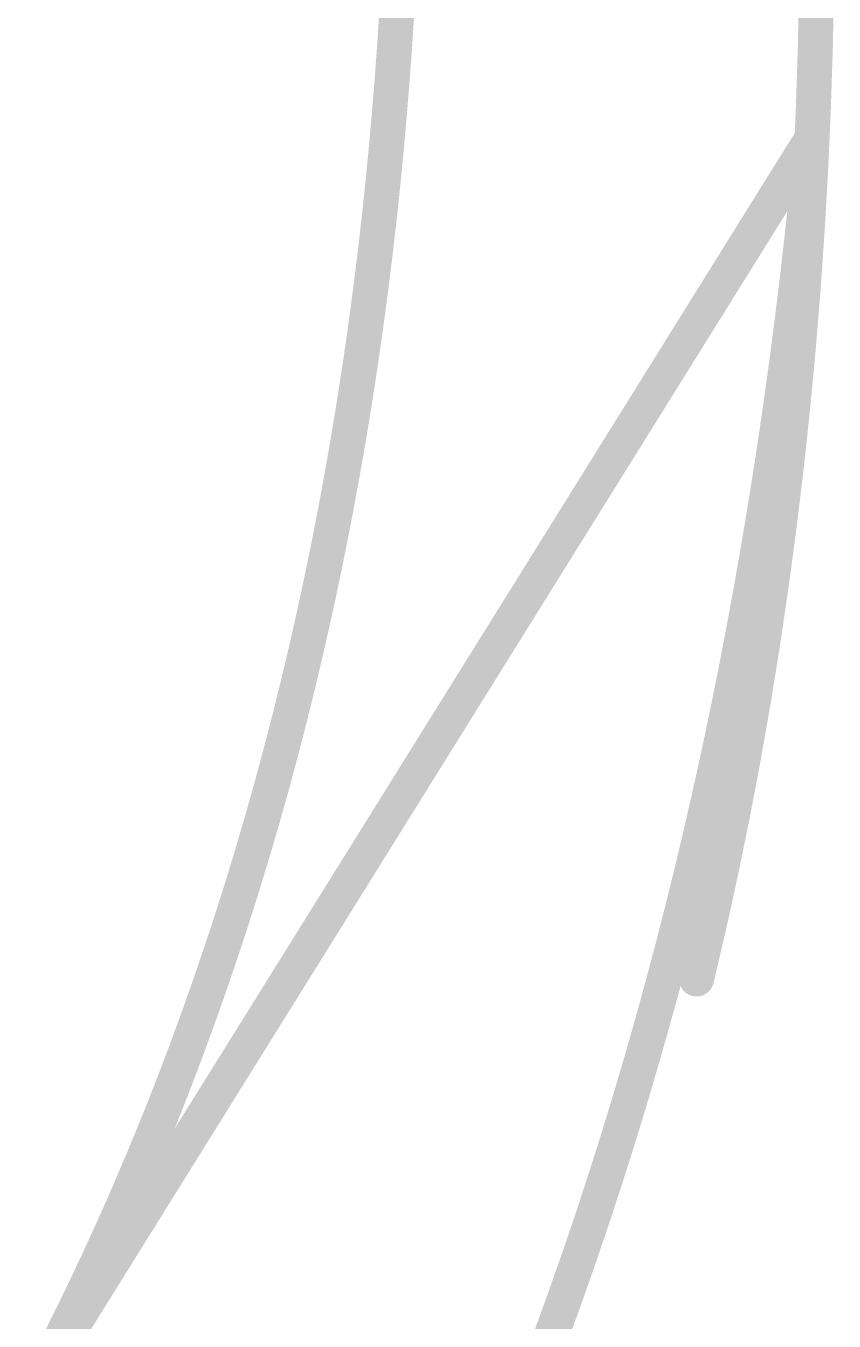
# Model space of a CAD drawing. Header units: millimetres. Extents: x 235 to 830, y 272 to 692.
# Drawn here: x 625.868 to 626.1612, y 335.4647 to 335.9345 of the extents above; entities that cross this region are included whole.
import ezdxf

# ---------------------------------------------------------------- set-up
doc = ezdxf.new("R2010")
doc.units = ezdxf.units.MM
doc.layers.add('Mechanical1', color=6, linetype='Continuous')

msp = doc.modelspace()

# ---------------------------------------------------------------- linework, layer by layer
at = {"layer": 'Mechanical1', "const_width": 0.0127}
for points in [[(626.15442, 335.92673), (626.15488, 335.94907)], [(626.00182, 335.92805), (626.00264, 335.94088)], [(626.00089, 335.91522), (626.00182, 335.92805)], [(626.1537, 335.90451), (626.15442, 335.92673)], [(625.99985, 335.90242), (626.00089, 335.91522)], [(626.15272, 335.88241), (626.1537, 335.90451)], [(625.99871, 335.88964), (625.99985, 335.90242)], [(625.87431, 335.44609), (626.15325, 335.89371)], [(625.99746, 335.87688), (625.99871, 335.88964)], [(626.15233, 335.88398), (626.15325, 335.89371)], [(626.15088, 335.86971), (626.15233, 335.88398)], [(626.15146, 335.86045), (626.15272, 335.88241)], [(625.9961, 335.86414), (625.99746, 335.87688)], [(626.14936, 335.85567), (626.15088, 335.86971)], [(625.99488, 335.85354), (625.9961, 335.86414)], [(626.14995, 335.83862), (626.15146, 335.86045)], [(625.99358, 335.84296), (625.99488, 335.85354)], [(626.14774, 335.84163), (626.14936, 335.85567)], [(625.99221, 335.83239), (625.99358, 335.84296)], [(626.14602, 335.82761), (626.14774, 335.84163)], [(626.14817, 335.81693), (626.14995, 335.83862)], [(625.99076, 335.82185), (625.99221, 335.83239)], [(626.1442, 335.81359), (626.14602, 335.82761)], [(625.98923, 335.81132), (625.99076, 335.82185)], [(626.14612, 335.79538), (626.14817, 335.81693)], [(625.98762, 335.80082), (625.98923, 335.81132)], [(626.1423, 335.79981), (626.1442, 335.81359)], [(625.98593, 335.79033), (625.98762, 335.80082)], [(626.14031, 335.78604), (626.1423, 335.79981)], [(626.14382, 335.77398), (626.14612, 335.79538)], [(625.98416, 335.77987), (625.98593, 335.79033)], [(626.13822, 335.77229), (626.14031, 335.78604)], [(625.98231, 335.76943), (625.98416, 335.77987)], [(626.13602, 335.75855), (626.13822, 335.77229)], [(626.14124, 335.75273), (626.14382, 335.77398)], [(625.98038, 335.75901), (625.98231, 335.76943)], [(625.97836, 335.74861), (625.98038, 335.75901)], [(626.13372, 335.74483), (626.13602, 335.75855)], [(625.97627, 335.73825), (625.97836, 335.74861)], [(626.13841, 335.73165), (626.14124, 335.75273)], [(626.13132, 335.73113), (626.13372, 335.74483)], [(625.97408, 335.7279), (625.97627, 335.73825)], [(626.12945, 335.72087), (626.13132, 335.73113)], [(626.13532, 335.71072), (626.13841, 335.73165)], [(625.97182, 335.71759), (625.97408, 335.7279)], [(626.12752, 335.71062), (626.12945, 335.72087)], [(625.96947, 335.70729), (625.97182, 335.71759)], [(625.96655, 335.69498), (625.96947, 335.70729)], [(626.12549, 335.70017), (626.12752, 335.71062)], [(626.13197, 335.68996), (626.13532, 335.71072)], [(626.1234, 335.68973), (626.12549, 335.70017)], [(625.96349, 335.68271), (625.96655, 335.69498)], [(626.12115, 335.67888), (626.1234, 335.68973)], [(626.12835, 335.66937), (626.13197, 335.68996)], [(625.96032, 335.67048), (625.96349, 335.68271)], [(626.11943, 335.67077), (626.12115, 335.67888)], [(625.95702, 335.6583), (625.96032, 335.67048)], [(626.11715, 335.66036), (626.11943, 335.67077)], [(626.12448, 335.64896), (626.12835, 335.66937)], [(626.11481, 335.64995), (626.11715, 335.66036)], [(625.95359, 335.64616), (625.95702, 335.6583)], [(626.11241, 335.63956), (626.11481, 335.64995)], [(625.95004, 335.63407), (625.95359, 335.64616)], [(626.12035, 335.62873), (626.12448, 335.64896)], [(626.11003, 335.62957), (626.11241, 335.63956)], [(625.94636, 335.62202), (625.95004, 335.63407)], [(626.10758, 335.61959), (626.11003, 335.62957)], [(626.11596, 335.60868), (626.12035, 335.62873)], [(625.94256, 335.61002), (625.94636, 335.62202)], [(626.10507, 335.60962), (626.10758, 335.61959)], [(625.93862, 335.59808), (625.94256, 335.61002)], [(626.10251, 335.59967), (626.10507, 335.60962)], [(626.11131, 335.58882), (626.11596, 335.60868)], [(625.93455, 335.58618), (625.93862, 335.59808)], [(626.09987, 335.58973), (626.10251, 335.59967)], [(626.09718, 335.57981), (626.09987, 335.58973)], [(625.93035, 335.57434), (625.93455, 335.58618)], [(626.09441, 335.5699), (626.09718, 335.57981)], [(625.92603, 335.56255), (625.93035, 335.57434)], [(626.09159, 335.56001), (626.09441, 335.5699)], [(625.92156, 335.55082), (625.92603, 335.56255)], [(626.08869, 335.55015), (626.09159, 335.56001)], [(625.91697, 335.53914), (625.92156, 335.55082)], [(626.08574, 335.5403), (626.08869, 335.55015)], [(625.91143, 335.5256), (625.91697, 335.53914)], [(626.08271, 335.53047), (626.08574, 335.5403)], [(626.07962, 335.52066), (626.08271, 335.53047)], [(625.90572, 335.51213), (625.91143, 335.5256)], [(626.07645, 335.51088), (626.07962, 335.52066)], [(625.89981, 335.49875), (625.90572, 335.51213)], [(626.07335, 335.50149), (626.07645, 335.51088)], [(626.07018, 335.49213), (626.07335, 335.50149)], [(625.89372, 335.48545), (625.89981, 335.49875)], [(626.06695, 335.48278), (626.07018, 335.49213)], [(625.88744, 335.47224), (625.89372, 335.48545)], [(626.06352, 335.47309), (626.06695, 335.48278)], [(625.88003, 335.45725), (625.88744, 335.47224)], [(626.06003, 335.46343), (626.06352, 335.47309)], [(626.05645, 335.45379), (626.06003, 335.46343)]]:
    msp.add_lwpolyline(points, dxfattribs=at)
at = {"layer": 'Mechanical1', "const_width": 0.00635}
for points in [[(625.99864, 335.92805, 1), (626.00499, 335.92805, 1)], [(625.99864, 335.92805, 1), (626.00499, 335.92805, 1)], [(626.15125, 335.92673, 1), (626.1576, 335.92673, 1)], [(626.15125, 335.92673, 1), (626.1576, 335.92673, 1)], [(625.99771, 335.91522, 1), (626.00406, 335.91522, 1)], [(625.99771, 335.91522, 1), (626.00406, 335.91522, 1)], [(626.15053, 335.90451, 1), (626.15688, 335.90451, 1)], [(626.15053, 335.90451, 1), (626.15688, 335.90451, 1)], [(625.99668, 335.90242, 1), (626.00303, 335.90242, 1)], [(625.99668, 335.90242, 1), (626.00303, 335.90242, 1)], [(625.99553, 335.88964, 1), (626.00188, 335.88964, 1)], [(625.99553, 335.88964, 1), (626.00188, 335.88964, 1)], [(626.15008, 335.89371, 1), (626.15643, 335.89371, 1)], [(626.15008, 335.89371, 1), (626.15643, 335.89371, 1)], [(626.14915, 335.88398, 1), (626.1555, 335.88398, 1)], [(626.14915, 335.88398, 1), (626.1555, 335.88398, 1)], [(626.14954, 335.88241, 1), (626.15589, 335.88241, 1)], [(626.14954, 335.88241, 1), (626.15589, 335.88241, 1)], [(625.99429, 335.87688, 1), (626.00064, 335.87688, 1)], [(625.99429, 335.87688, 1), (626.00064, 335.87688, 1)], [(626.14771, 335.86971, 1), (626.15406, 335.86971, 1)], [(626.14771, 335.86971, 1), (626.15406, 335.86971, 1)], [(625.99292, 335.86414, 1), (625.99927, 335.86414, 1)], [(625.99292, 335.86414, 1), (625.99927, 335.86414, 1)], [(626.14829, 335.86045, 1), (626.15464, 335.86045, 1)], [(626.14829, 335.86045, 1), (626.15464, 335.86045, 1)], [(625.99171, 335.85354, 1), (625.99806, 335.85354, 1)], [(625.99171, 335.85354, 1), (625.99806, 335.85354, 1)], [(626.14619, 335.85567, 1), (626.15254, 335.85567, 1)], [(626.14619, 335.85567, 1), (626.15254, 335.85567, 1)], [(625.99041, 335.84296, 1), (625.99676, 335.84296, 1)], [(625.99041, 335.84296, 1), (625.99676, 335.84296, 1)], [(626.14457, 335.84163, 1), (626.15092, 335.84163, 1)], [(626.14457, 335.84163, 1), (626.15092, 335.84163, 1)], [(626.14677, 335.83862, 1), (626.15312, 335.83862, 1)], [(626.14677, 335.83862, 1), (626.15312, 335.83862, 1)], [(625.98904, 335.83239, 1), (625.99539, 335.83239, 1)], [(625.98904, 335.83239, 1), (625.99539, 335.83239, 1)], [(626.14284, 335.82761, 1), (626.14919, 335.82761, 1)], [(626.14284, 335.82761, 1), (626.14919, 335.82761, 1)], [(625.98758, 335.82185, 1), (625.99393, 335.82185, 1)], [(625.98758, 335.82185, 1), (625.99393, 335.82185, 1)], [(626.14499, 335.81693, 1), (626.15134, 335.81693, 1)], [(626.14499, 335.81693, 1), (626.15134, 335.81693, 1)], [(625.98606, 335.81132, 1), (625.99241, 335.81132, 1)], [(625.98606, 335.81132, 1), (625.99241, 335.81132, 1)], [(626.14102, 335.81359, 1), (626.14737, 335.81359, 1)], [(626.14102, 335.81359, 1), (626.14737, 335.81359, 1)], [(625.98445, 335.80082, 1), (625.9908, 335.80082, 1)], [(625.98445, 335.80082, 1), (625.9908, 335.80082, 1)], [(626.13913, 335.79981, 1), (626.14548, 335.79981, 1)], [(626.13913, 335.79981, 1), (626.14548, 335.79981, 1)], [(626.14295, 335.79538, 1), (626.1493, 335.79538, 1)], [(626.14295, 335.79538, 1), (626.1493, 335.79538, 1)], [(625.98276, 335.79033, 1), (625.98911, 335.79033, 1)], [(625.98276, 335.79033, 1), (625.98911, 335.79033, 1)], [(626.13713, 335.78604, 1), (626.14348, 335.78604, 1)], [(626.13713, 335.78604, 1), (626.14348, 335.78604, 1)], [(625.98099, 335.77987, 1), (625.98734, 335.77987, 1)], [(625.98099, 335.77987, 1), (625.98734, 335.77987, 1)], [(626.13504, 335.77229, 1), (626.14139, 335.77229, 1)], [(626.13504, 335.77229, 1), (626.14139, 335.77229, 1)], [(626.14064, 335.77398, 1), (626.14699, 335.77398, 1)], [(626.14064, 335.77398, 1), (626.14699, 335.77398, 1)], [(625.97913, 335.76943, 1), (625.98548, 335.76943, 1)], [(625.97913, 335.76943, 1), (625.98548, 335.76943, 1)], [(625.9772, 335.75901, 1), (625.98355, 335.75901, 1)], [(625.9772, 335.75901, 1), (625.98355, 335.75901, 1)], [(626.13284, 335.75855, 1), (626.13919, 335.75855, 1)], [(626.13284, 335.75855, 1), (626.13919, 335.75855, 1)], [(625.97519, 335.74861, 1), (625.98154, 335.74861, 1)], [(625.97519, 335.74861, 1), (625.98154, 335.74861, 1)], [(626.13807, 335.75273, 1), (626.14442, 335.75273, 1)], [(626.13807, 335.75273, 1), (626.14442, 335.75273, 1)], [(626.13055, 335.74483, 1), (626.1369, 335.74483, 1)], [(626.13055, 335.74483, 1), (626.1369, 335.74483, 1)], [(625.97309, 335.73825, 1), (625.97944, 335.73825, 1)], [(625.97309, 335.73825, 1), (625.97944, 335.73825, 1)], [(626.12815, 335.73113, 1), (626.1345, 335.73113, 1)], [(626.12815, 335.73113, 1), (626.1345, 335.73113, 1)], [(626.13524, 335.73165, 1), (626.14159, 335.73165, 1)], [(626.13524, 335.73165, 1), (626.14159, 335.73165, 1)], [(625.97091, 335.7279, 1), (625.97726, 335.7279, 1)], [(625.97091, 335.7279, 1), (625.97726, 335.7279, 1)], [(626.12628, 335.72087, 1), (626.13263, 335.72087, 1)], [(626.12628, 335.72087, 1), (626.13263, 335.72087, 1)], [(625.96865, 335.71759, 1), (625.975, 335.71759, 1)], [(625.96865, 335.71759, 1), (625.975, 335.71759, 1)], [(625.9663, 335.70729, 1), (625.97265, 335.70729, 1)], [(625.9663, 335.70729, 1), (625.97265, 335.70729, 1)], [(626.12435, 335.71062, 1), (626.1307, 335.71062, 1)], [(626.12435, 335.71062, 1), (626.1307, 335.71062, 1)], [(626.13214, 335.71072, 1), (626.13849, 335.71072, 1)], [(626.13214, 335.71072, 1), (626.13849, 335.71072, 1)], [(626.12232, 335.70017, 1), (626.12867, 335.70017, 1)], [(626.12232, 335.70017, 1), (626.12867, 335.70017, 1)], [(625.96337, 335.69498, 1), (625.96972, 335.69498, 1)], [(625.96337, 335.69498, 1), (625.96972, 335.69498, 1)], [(626.12022, 335.68973, 1), (626.12657, 335.68973, 1)], [(626.12022, 335.68973, 1), (626.12657, 335.68973, 1)], [(626.12879, 335.68996, 1), (626.13514, 335.68996, 1)], [(626.12879, 335.68996, 1), (626.13514, 335.68996, 1)], [(625.96032, 335.68271, 1), (625.96667, 335.68271, 1)], [(625.96032, 335.68271, 1), (625.96667, 335.68271, 1)], [(626.11798, 335.67888, 1), (626.12433, 335.67888, 1)], [(626.11798, 335.67888, 1), (626.12433, 335.67888, 1)], [(625.95714, 335.67048, 1), (625.96349, 335.67048, 1)], [(625.95714, 335.67048, 1), (625.96349, 335.67048, 1)], [(626.11625, 335.67077, 1), (626.1226, 335.67077, 1)], [(626.11625, 335.67077, 1), (626.1226, 335.67077, 1)], [(626.12518, 335.66937, 1), (626.13153, 335.66937, 1)], [(626.12518, 335.66937, 1), (626.13153, 335.66937, 1)], [(626.11398, 335.66036, 1), (626.12033, 335.66036, 1)], [(626.11398, 335.66036, 1), (626.12033, 335.66036, 1)], [(625.95384, 335.6583, 1), (625.96019, 335.6583, 1)], [(625.95384, 335.6583, 1), (625.96019, 335.6583, 1)], [(626.11164, 335.64995, 1), (626.11799, 335.64995, 1)], [(626.11164, 335.64995, 1), (626.11799, 335.64995, 1)], [(625.95042, 335.64616, 1), (625.95677, 335.64616, 1)], [(625.95042, 335.64616, 1), (625.95677, 335.64616, 1)], [(626.1213, 335.64896, 1), (626.12765, 335.64896, 1)], [(626.1213, 335.64896, 1), (626.12765, 335.64896, 1)], [(626.10923, 335.63956, 1), (626.11558, 335.63956, 1)], [(626.10923, 335.63956, 1), (626.11558, 335.63956, 1)], [(625.94687, 335.63407, 1), (625.95322, 335.63407, 1)], [(625.94687, 335.63407, 1), (625.95322, 335.63407, 1)], [(626.10685, 335.62957, 1), (626.1132, 335.62957, 1)], [(626.10685, 335.62957, 1), (626.1132, 335.62957, 1)], [(626.11717, 335.62873, 1), (626.12352, 335.62873, 1)], [(626.11717, 335.62873, 1), (626.12352, 335.62873, 1)], [(625.94319, 335.62202, 1), (625.94954, 335.62202, 1)], [(625.94319, 335.62202, 1), (625.94954, 335.62202, 1)], [(626.10441, 335.61959, 1), (626.11076, 335.61959, 1)], [(626.10441, 335.61959, 1), (626.11076, 335.61959, 1)], [(625.93938, 335.61002, 1), (625.94573, 335.61002, 1)], [(625.93938, 335.61002, 1), (625.94573, 335.61002, 1)], [(626.1019, 335.60962, 1), (626.10825, 335.60962, 1)], [(626.1019, 335.60962, 1), (626.10825, 335.60962, 1)], [(626.11278, 335.60868, 1), (626.11913, 335.60868, 1)], [(626.11278, 335.60868, 1), (626.11913, 335.60868, 1)], [(625.93544, 335.59808, 1), (625.94179, 335.59808, 1)], [(625.93544, 335.59808, 1), (625.94179, 335.59808, 1)], [(626.09933, 335.59967, 1), (626.10568, 335.59967, 1)], [(626.09933, 335.59967, 1), (626.10568, 335.59967, 1)], [(626.0967, 335.58973, 1), (626.10305, 335.58973, 1)], [(626.0967, 335.58973, 1), (626.10305, 335.58973, 1)], [(626.10814, 335.58882, 1), (626.11449, 335.58882, 1)], [(625.93138, 335.58618, 1), (625.93773, 335.58618, 1)], [(625.93138, 335.58618, 1), (625.93773, 335.58618, 1)], [(626.094, 335.57981, 1), (626.10035, 335.57981, 1)], [(626.094, 335.57981, 1), (626.10035, 335.57981, 1)], [(625.92718, 335.57434, 1), (625.93353, 335.57434, 1)], [(625.92718, 335.57434, 1), (625.93353, 335.57434, 1)], [(626.09124, 335.5699, 1), (626.09759, 335.5699, 1)], [(626.09124, 335.5699, 1), (626.09759, 335.5699, 1)], [(625.92285, 335.56255, 1), (625.9292, 335.56255, 1)], [(625.92285, 335.56255, 1), (625.9292, 335.56255, 1)], [(626.08841, 335.56001, 1), (626.09476, 335.56001, 1)], [(626.08841, 335.56001, 1), (626.09476, 335.56001, 1)], [(625.91839, 335.55082, 1), (625.92474, 335.55082, 1)], [(625.91839, 335.55082, 1), (625.92474, 335.55082, 1)], [(626.08552, 335.55015, 1), (626.09187, 335.55015, 1)], [(626.08552, 335.55015, 1), (626.09187, 335.55015, 1)], [(625.91379, 335.53914, 1), (625.92014, 335.53914, 1)], [(625.91379, 335.53914, 1), (625.92014, 335.53914, 1)], [(626.08256, 335.5403, 1), (626.08891, 335.5403, 1)], [(626.08256, 335.5403, 1), (626.08891, 335.5403, 1)], [(626.07953, 335.53047, 1), (626.08588, 335.53047, 1)], [(626.07953, 335.53047, 1), (626.08588, 335.53047, 1)], [(625.90826, 335.5256, 1), (625.91461, 335.5256, 1)], [(625.90826, 335.5256, 1), (625.91461, 335.5256, 1)], [(626.07644, 335.52066, 1), (626.08279, 335.52066, 1)], [(626.07644, 335.52066, 1), (626.08279, 335.52066, 1)], [(625.90254, 335.51213, 1), (625.90889, 335.51213, 1)], [(625.90254, 335.51213, 1), (625.90889, 335.51213, 1)], [(626.07328, 335.51088, 1), (626.07963, 335.51088, 1)], [(626.07328, 335.51088, 1), (626.07963, 335.51088, 1)], [(626.07018, 335.50149, 1), (626.07653, 335.50149, 1)], [(626.07018, 335.50149, 1), (626.07653, 335.50149, 1)], [(625.89664, 335.49875, 1), (625.90299, 335.49875, 1)], [(625.89664, 335.49875, 1), (625.90299, 335.49875, 1)], [(626.06701, 335.49213, 1), (626.07336, 335.49213, 1)], [(626.06701, 335.49213, 1), (626.07336, 335.49213, 1)], [(625.89055, 335.48545, 1), (625.8969, 335.48545, 1)], [(625.89055, 335.48545, 1), (625.8969, 335.48545, 1)], [(626.06378, 335.48278, 1), (626.07013, 335.48278, 1)], [(626.06378, 335.48278, 1), (626.07013, 335.48278, 1)], [(625.88427, 335.47224, 1), (625.89062, 335.47224, 1)], [(625.88427, 335.47224, 1), (625.89062, 335.47224, 1)], [(626.06035, 335.47309, 1), (626.0667, 335.47309, 1)], [(626.06035, 335.47309, 1), (626.0667, 335.47309, 1)], [(626.05685, 335.46343, 1), (626.0632, 335.46343, 1)], [(626.05685, 335.46343, 1), (626.0632, 335.46343, 1)]]:
    msp.add_lwpolyline(points, format="xyb", close=True, dxfattribs=at)

doc.saveas('drawing.dxf')
